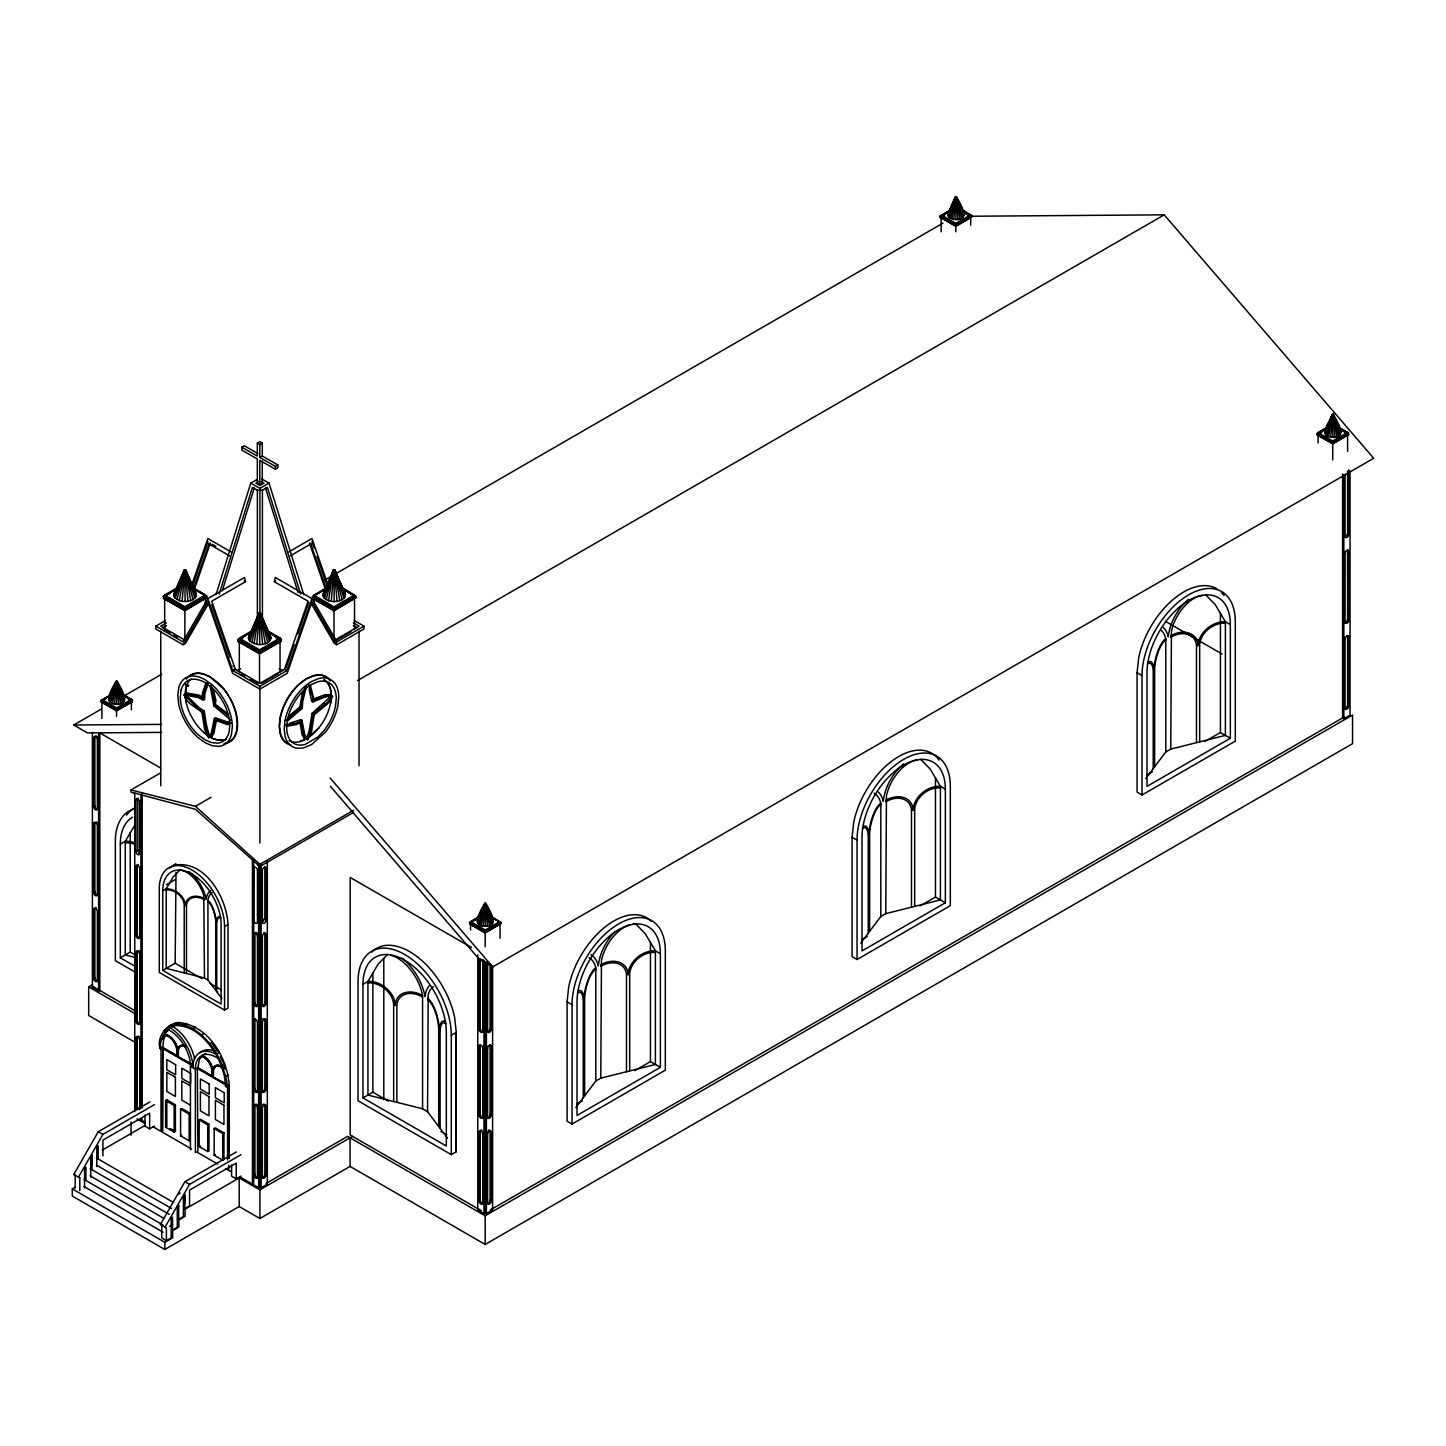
<?xml version="1.0" encoding="UTF-8"?>
<svg xmlns="http://www.w3.org/2000/svg" width="1446" height="1446" viewBox="0 0 1446 1446"><rect width="100%" height="100%" fill="white"/><g stroke="black" fill="none" stroke-linecap="round" stroke-linejoin="round"><path stroke-width="1.5" d="M451.297 1154.631L451.297 1035.264A65.956 38.084 60 0 0 404.663 954.487A65.956 38.084 60 0 0 358.03 981.418L358.03 1100.786L451.297 1154.631L456.249 1151.757L456.249 1032.408L454.659 1017.55A65.956 38.084 60 0 0 418.111 957.433A65.956 38.084 60 0 0 371.893 952.046M289.182 715.915L299.9 706.949L302.341 692.724M287.682 720.831L302.304 708.323L302.648 701.726L306.733 685.169M226.642 723.127L216.593 719.692L213.809 733.411L212.038 736.394L208.658 737.568L204.573 729.073L201.97 712.553C197.469 707.962 181.148 700.37 185.486 693.7L197.379 695.797L202.187 698.165L202.458 692.977L205.947 682.892M190.962 695.237L184.004 695.002L197.632 697.352L203.362 700.171L203.687 693.972L207.646 682.494M168.025 1029.353L169.833 1030.546A29.137 16.828 60 0 1 190.438 1066.226L195.391 1069.082L197.867 1067.654L199.44 1059.448L202.133 1055.634A29.137 16.828 60 0 1 205.928 1053.429M114.523 704.003L116.457 681.102L117.289 681.843C121.536 688.314 131.152 704.618 116.638 704.166C102.124 704.618 111.74 688.314 115.987 681.843L117.289 681.59L124.537 698.201M193.999 589.769L185.829 570.555L195.951 593.276C197.524 600.397 187.293 602.187 182.106 601.265L184.799 571.333C182.395 568.676 188.161 570.339 184.564 570.646M256.755 644.356L249.887 641.319L248.387 638.048L259.214 613.447L260.569 613.773L270.583 636.367C272.173 643.488 261.943 645.296 256.755 644.356L259.43 614.442C256.936 612.128 262.63 613.014 259.43 613.809M338.491 580.479L334.821 570.537L345.088 593.366C346.66 600.488 336.43 602.277 331.242 601.355L333.936 571.423C331.496 568.748 337.352 570.411 333.701 570.736M483.181 926.073L485.133 903.19L485.946 903.931C490.194 910.384 499.81 926.705 485.296 926.235C470.781 926.705 480.397 910.384 484.645 903.931L485.892 903.822L493.213 920.289M953.8 219.431L948.829 217.243L955.282 197.289L956.511 197.18C962.114 205.965 970.519 221.527 953.8 219.431L955.752 196.548M1330.718 437.054C1317.83 435.3 1330.338 421.003 1332.182 414.894L1333.429 414.803C1339.032 423.57 1347.437 439.132 1330.718 437.054L1332.67 415.364C1333.61 412.363 1332.923 416.34 1332.507 414.189M287.483 719.71L286.688 727.591A35.047 20.226 -60 0 0 305.214 744.401L318.03 736.9L323.994 730.537A35.047 20.226 -60 0 0 335.436 706.479L336.249 698.599A35.047 20.226 -60 0 0 317.722 681.789L311.342 684.554A35.047 20.226 -60 0 0 287.483 719.71L301.148 707.672L303.515 692.507M330.483 703.606L331.007 698.436M331.188 696.719L330.393 688.856A35.047 20.226 -60 0 0 323.922 679.819M572.056 1124.048L572.056 1004.681A65.956 38.084 -60 0 1 618.689 923.904A65.956 38.084 -60 0 1 665.323 950.835L665.323 1070.203L572.056 1124.048L567.103 1121.174L567.103 1001.807L568.694 986.967A65.956 38.084 -60 0 1 605.241 926.85A65.956 38.084 -60 0 1 651.459 921.464M857.044 959.511L857.044 840.144A65.956 38.084 -60 0 1 903.678 759.367A65.956 38.084 -60 0 1 950.311 786.299L950.311 905.666L857.044 959.511L852.092 956.637L852.092 837.27L853.682 822.431A65.956 38.084 -60 0 1 892.634 760.488A65.956 38.084 -60 0 1 939.105 760.108M1142.033 794.975L1142.033 675.607A65.956 38.084 -60 0 1 1188.666 594.83A65.956 38.084 -60 0 1 1235.3 621.762L1235.3 741.129L1142.033 794.975L1137.08 792.101L1137.08 672.733L1138.671 657.876A65.956 38.084 -60 0 1 1216.682 588.703M186.154 702.015L186.046 687.284M202.024 978.761L175.147 963.235L176.032 872.39M229.281 1158.119L229.281 1085.693C227.51 1057.912 208.531 1025.087 178.454 1022.539C166.471 1023.425 155.897 1038.499 160.271 1048.802C159.873 1038.12 166.091 1026.425 177.388 1024.672M160.271 1048.802L162.747 1047.374L163.868 1038.264L165.748 1035.155A11.948 6.905 60 0 1 177.334 1050.899L176.846 1056.086L176.846 1051.188A11.948 6.905 60 0 0 165.26 1035.444L165.061 1034.794A12.652 7.302 60 0 1 177.334 1051.477L177.84 1051.188A12.146 7.013 60 0 1 184.763 1045.44M258.834 617.478L259.43 612.761M484.482 908.088L485.133 903.642M1332.019 419.051L1332.832 414.152M575.797 1107.636L595.824 1081.048L600.777 1078.174L601.464 960.343A33.15 19.141 -60 0 1 612.345 937.821L615.616 934.116A33.15 19.141 -60 0 1 629.95 924.898M860.786 943.099L880.813 916.493L885.765 913.637L886.452 795.806A33.15 19.141 -60 0 1 897.333 773.285L900.623 769.561A33.15 19.141 -60 0 1 914.938 760.361L917.523 759.891M1145.774 778.563L1165.801 751.956L1170.754 749.1L1171.441 631.269A33.15 19.141 -60 0 1 1182.322 608.748L1185.612 605.024A33.15 19.141 -60 0 1 1199.945 595.824L1202.512 595.354M331.224 695.906L332.508 696.484L331.007 699.774L326.85 704.509L314.306 714.704L311.541 731.64L307.637 739.593L306.371 738.888L309.119 731.116L312.029 713.384L331.441 695.833L330.61 689.146A34.957 20.19 -60 0 0 324.193 680.072M299.684 721.59L302.304 735.11L304.256 738.4L307.618 739.593L310.366 731.839L313.258 714.089L326.453 703.371L332.508 696.484M112.535 703.533L115.987 681.843L108.45 699.43M182.106 601.265L179.376 600.614L184.564 570.357L185.684 570.447L192.282 588.359M254.026 643.705L259.214 612.815M331.242 601.355L328.513 600.705L333.357 570.646L325.205 589.86M481.211 925.603L484.645 903.931L477.108 921.518M951.83 218.961L955.445 196.656M1328.747 436.565L1332.182 414.894M447.555 1138.237L427.528 1111.631L428.215 994.577A33.15 19.141 60 0 1 433.439 986.624M184.004 694.948L197.722 708.323L203 711.794L205.802 729.362L208.658 737.568L211.405 732.959L214.297 718.59L215.544 717.867L228.739 722.385M213.158 729.76L211.767 731.17M214.243 724.319L215.544 717.867M208.676 737.568L210.809 737.099L212.58 734.134L215.346 720.397L216.593 719.692M209.2 602.349L185.54 643.325L183.064 644.753L155.807 629.01L155.807 626.154L182.919 641.807L207.844 598.626L244.537 577.442L245.422 581.744L211.712 601.193L235.264 669.155L259.9 683.38L284.537 669.155L308.07 601.193L274.36 581.744L275.246 577.442L311.938 598.626L336.864 641.807L363.976 626.154L363.976 629.01L336.719 644.753L334.243 643.325L310.583 602.349M173.737 594.957L184.13 570.682L173.737 594.957L175.255 598.228L179.376 600.614M184.564 571.278L185.956 570.827L196.331 594.957M269.462 641.319L260.605 613.917L270.98 638.048M328.513 600.705L324.392 598.301L322.874 595.047L333.267 570.772M492.399 923.886L485.983 904.021L493.484 921.518M948.829 217.243L948.016 213.647L955.336 197.18L948.016 213.647M963.018 217.243L956.583 197.289L963.831 213.647M301.419 702.178L305.07 687.374M110.854 702.774L116.457 681.102M177.045 599.566L184.383 569.814M251.694 642.675L258.78 613.773L248.387 638.048M326.181 599.656L333.52 569.905M479.512 924.862L485.133 903.19M950.13 218.219L955.282 197.487L948.016 216.087M1327.048 435.824L1332.254 414.333M115.228 685.531L116.295 681.608M183.407 574.568L184.799 569.67M257.478 619.774L259.214 613.447M483.362 909.57L484.826 903.298M954.523 200.976L955.589 197.054L950.13 211.532M1331.423 418.581L1332.67 414.622M215.996 594.686L250.773 483.109L257.37 479.313M219.141 594.143L252.435 487.338L257.37 490.194L262.413 490.194L267.347 487.338L300.66 594.143M222.323 590.564L254.279 488.025M109.553 701.798L116.168 682.223M175.255 598.228L184.22 569.923M249.887 641.319L258.87 613.014M324.392 598.301L333.357 570.013M478.21 923.886L484.645 903.66L477.397 920.289M1325.747 434.848L1332.362 415.273M203.687 692.273L205.856 686.037M208.296 683.488L204.916 693.249L204.591 699.466L203.362 700.171M191.722 585.106L207.844 538.527L231.017 551.902M192.553 585.919L207.844 541.726M193.493 588.558L208.947 543.967L210.321 543.172L194.288 589.462M286.127 667.727L294.153 644.573M297.804 634.053L308.721 602.494M207.844 598.626L232.788 670.583L259.9 686.235L287.013 670.583L311.938 598.626M111.613 694.026L116.168 681.211M184.383 570.447L177.768 588.359L163.308 596.692L177.894 587.799M326.904 588.45L333.52 570.537M480.271 916.113L484.826 903.75L485.946 903.66M1328.567 425.016L1332.362 414.713L1324.934 431.251M108.721 700.659L115.987 682.042M174.116 596.638L184.13 570.953M248.766 639.747L258.78 614.062M323.253 596.728L333.267 571.043L322.874 595.047M477.397 922.747L484.645 904.13M1324.934 433.71L1332.182 415.092L1324.644 432.481M108.721 698.201L116.06 681.753L117.216 681.753M184.22 570.555L174.116 593.276M249.887 634.794L259.015 613.538L251.694 633.438L248.766 636.367M947.745 214.876L955.246 197.379M163.091 1035.951L169.381 1028.974M331.261 695.761L329.778 699.051L331.007 699.774M79.801 1190.673L79.801 1177.894L73.8 1174.459L98.292 1131.694L149.769 1101.979M154.415 1104.654L102.937 1134.387L78.464 1177.134L79.801 1177.894M160.398 1224.455L161.753 1225.214L161.753 1237.975L166.398 1240.668L166.398 1227.889L160.398 1224.455L184.889 1181.707L236.367 1151.974M241.012 1154.667L189.534 1184.382L165.061 1227.13L166.398 1227.889M183.064 644.753L207.844 601.825L232.625 673.366L259.9 689.109L287.158 673.366L311.938 601.825L336.719 644.753M135.346 824.184L125.278 841.319L120.325 844.175L120.325 957.812L135.834 966.778M222.557 740.28C219.322 739.846 205.784 739.466 211.731 733.773M259.015 614.297L260.479 613.014M323.253 593.366L324.392 591.794M955.589 197.722L956.583 197.487L964.12 214.876M484.97 904.365L485.892 903.37M1332.67 415.364L1333.483 414.894L1340.749 431.251M614.731 931.947L611.098 936.05A36.656 21.166 -60 0 0 598.301 965.964A40.398 23.335 -60 0 0 590.89 954.685M319.042 727.681L306.66 738.761L300.244 741.527A35.047 20.226 -60 0 1 289.11 740.659M387.799 954.233L378.002 964.283L367.935 981.418L362.982 984.274L362.982 1097.912L446.326 1146.045L446.326 1032.408A58.943 34.017 60 0 0 404.663 960.216A58.943 34.017 60 0 0 362.982 984.274M286.308 720.235L295.346 711.396M169.724 868.106L175.852 863.66M171.423 1024.708L163.561 1031.143M185.305 694.17L186.715 692.977L198.626 695.074L203.416 697.442L202.187 698.165M313.077 713.981L324.717 704.527M109.553 697.062L110.854 696.086M333.701 571.369L335.056 570.772L345.088 593.366M478.21 919.15L479.512 918.174M1325.747 430.113L1327.048 429.137M595.824 969.308L595.571 969.489A20.352 6.634 -75.9 0 0 584.636 999.602L584.636 1095.887M880.813 804.771L880.578 804.952A20.352 6.634 -75.9 0 0 869.624 835.065L869.624 931.351M1165.801 640.235L1165.566 640.415A20.352 6.634 -75.9 0 0 1154.631 670.528L1154.631 766.814M262.286 461.111L262.286 483.217L259.828 484.663L257.334 483.235L257.334 458.924L241.807 450.086L241.807 447.23L244.266 445.784L257.858 453.52M241.807 447.23L257.334 456.068L257.334 443.127L259.792 441.681L262.286 443.109L262.286 456.05L259.828 457.478L275.373 466.335L277.831 464.889L262.286 456.05M259.828 457.478L259.828 444.555L262.286 443.109M259.828 484.663L259.828 460.352L275.373 469.191L277.831 467.745L277.831 464.889M258.527 481.554L255.815 483.109L259.9 485.476L263.967 483.109L261.256 481.554M250.773 483.109L259.9 488.368L269.01 483.109L303.787 594.686M170.176 632.86L164.663 629.679L164.663 595.047L177.731 587.51M166.543 595.137L170.267 592.987M173.99 590.836L177.731 588.685M164.663 595.047L184.871 606.705L205.386 594.866L205.386 604.826M205.386 596.041L184.871 607.88L164.663 596.222M205.386 596.511L184.871 608.35L164.663 596.692M163.308 596.692L184.871 609.146L206.76 596.041L184.871 608.676L163.308 596.222M155.807 626.154L165.495 620.551M205.386 597.614L184.871 609.471L164.663 597.794M186.733 608.856L205.386 598.084M288.766 551.902L311.938 538.527L328.061 585.106M166.453 622.865L160.759 626.154L185.395 640.379M162.675 627.907L166.489 625.702M290.248 555.86L310.836 543.967L326.29 588.558M274.36 581.744L275.752 580.93M131.387 701.364L116.53 709.95L100.895 700.695L111.469 694.243M970.682 216.792L955.806 225.377L940.189 216.123L950.763 209.688M100.895 700.695L111.469 694.586M940.189 216.123L948.992 211.044M111.179 694.984L101.889 700.352L116.53 708.793L131.387 700.207L122.241 694.93M943.027 214.713L948.612 211.496M105.594 698.545L101.889 700.695L116.53 709.136M943.027 215.056L948.612 211.839M100.895 701.491L116.53 710.51L132.381 701.708L116.53 710.854L100.895 701.834L106.173 698.436M961.897 211.152L971.676 217.135L955.806 226.299L940.189 217.28L945.467 213.881M940.189 217.28L945.467 214.225M161.699 732.381L87.447 732.923L73.728 725.006L101.075 709.227M124.519 695.689L161.627 674.252M323.759 580.641L331.568 576.141M335.49 573.881L942.991 223.136M101.889 718.391L101.889 699.503L116.53 707.944L131.387 699.358L131.387 709.805M941.165 231.758L941.165 214.93L955.806 223.389L970.682 214.803L970.682 225.251M239.313 672.77L239.313 638.138L252.363 630.601M313.8 602.837L313.8 595.137L326.868 587.6M116.53 709.715L132.381 700.207L116.53 709.371L100.895 700.352M268.829 631.866L281.41 639.602L259.521 652.236L237.939 639.783L252.544 630.89M339.72 586.787L355.897 596.602L334.008 609.236L312.444 596.782L325.205 588.938M955.806 225.16L971.676 215.653L955.806 224.817L940.189 215.779M237.939 639.783L252.544 631.36M312.444 596.782L325.205 589.408M131.387 701.708L116.53 710.293L101.889 701.834M244.916 636.077L239.313 639.313L259.521 650.971L280.036 639.132L269.01 632.77M970.682 217.135L955.806 225.721L941.165 217.28M243.036 637.632L239.313 639.783L259.521 651.459L280.036 639.602M971.676 216.792L955.806 225.956L940.189 216.936M276.005 637.596L281.41 641.193L259.521 653.827L237.939 641.373L241.59 638.789M237.939 641.373L241.59 639.259M99.828 732.923L98.599 733.646L98.599 991.179L99.828 990.474L99.828 732.923L160.723 768.079M93.629 737.948A2.621 1.518 60 0 1 95.49 736.864A2.621 1.518 60 0 1 97.352 740.081L97.352 808.748A2.621 1.518 60 0 1 95.49 809.814A2.621 1.518 60 0 1 93.629 806.597L93.629 737.948L94.876 737.225A2.621 1.518 60 0 1 96.249 735.942M239.313 638.138L259.521 649.814L280.036 637.957L280.036 672.589M313.8 595.137L334.008 606.796L354.523 594.957L354.523 629.588M185.486 693.7L186.715 692.977M354.523 596.602L334.008 608.441L313.8 596.782M281.41 639.132L259.521 651.766L237.939 639.313M355.897 596.132L334.008 608.766L312.444 596.312M280.036 640.705L259.521 652.562L239.313 640.885M354.523 597.704L334.008 609.543L313.8 597.885M259.521 653.032L280.036 641.193M354.523 598.174L334.008 610.031L315.644 599.421M281.41 640.705L259.521 653.357L237.939 640.885M232.788 670.583L235.264 669.155M236.963 670.872L240.687 668.721M201.97 712.553L204.248 711.089L198.952 707.6L185.251 694.243M231.017 720.289L213.9 705.919L215.129 705.214M227.655 714.884L215.129 705.431L215.942 700.262L213.647 690.772M261.383 683.362L278.174 673.673M335.87 640.343L350.8 631.739M226.914 714.288L228.649 714.306M205.531 727.573L206.76 726.85L204.248 711.089M226.715 715.571L227.944 714.866M206.543 734.64L207.772 733.935L205.82 728.368M214.297 718.59L226.751 722.837L227.98 722.114M212.978 732.164L214.225 731.441M215.346 720.397L226.986 724.374L229.137 723.976M210.809 737.099L212.038 736.394M93.629 806.597L94.876 805.874L94.876 737.225M353.619 812.417L259.9 866.515L195.463 809.29L131.026 792.119L131.026 789.95L160.307 773.05M133.502 793.547L134.749 792.842L134.749 1111.703M93.629 823.786A2.621 1.518 60 0 1 95.49 822.72A2.621 1.518 60 0 1 97.352 825.937L97.352 894.586A2.621 1.518 60 0 1 95.49 895.67A2.621 1.518 60 0 1 93.629 892.453L93.629 823.786L94.876 823.063A2.621 1.518 60 0 1 95.129 822.141M141.527 852.453L139.702 853.502A2.621 1.518 60 0 1 137.84 854.568A2.621 1.518 60 0 1 135.978 851.351L135.978 800L137.804 798.951A2.621 1.518 60 0 1 138.057 798.011M138.744 852.688A2.621 1.518 60 0 0 139.666 853.52L139.702 802.15L141.527 801.102M357.451 680.614L1164.211 214.839L1373.7 458.274L492.706 966.904L478.988 958.987L330.321 786.226M131.026 789.95L195.463 806.326L211.08 797.306M135.978 851.351L137.804 850.302L137.804 798.951A2.621 1.518 60 0 0 135.978 800M137.225 865.811L137.225 934.478A2.621 1.518 60 0 0 139.087 937.695A2.621 1.518 60 0 0 140.949 936.61L139.702 937.333A2.621 1.518 60 0 1 137.84 938.4A2.621 1.518 60 0 1 135.978 935.182L135.978 866.534L137.225 865.811A2.621 1.518 60 0 1 138.147 864.491M93.629 892.453L94.876 891.73L94.876 823.063M139.702 937.333L139.702 868.666L140.949 867.962A2.621 1.518 60 0 0 140.696 866.732M93.629 909.624A2.621 1.518 60 0 1 95.49 908.558A2.621 1.518 60 0 1 97.352 911.775L97.352 980.442A2.621 1.518 60 0 1 95.49 981.509A2.621 1.518 60 0 1 93.629 978.291L93.629 909.624L94.876 908.919A2.621 1.518 60 0 1 96.249 907.636M166.29 884.789L175.147 879.692M162.747 890.844A41.247 23.823 60 0 1 191.92 873.999A41.247 23.823 60 0 1 221.093 924.536L221.093 1004.084L162.747 970.393L162.747 890.844L166.218 888.838L173.267 876.854L180.135 869.823L183.877 870.98A25.829 14.912 60 0 1 203.778 895.761L204.464 977.984L207.935 979.99L221.961 998.608M135.978 935.182L137.225 934.478M257.424 865.088L258.653 864.383L258.653 1187.726L261.13 1187.726L267.329 1184.147L267.329 860.804M259.9 1187.021L259.9 864.346L353.619 810.248M120.325 957.812L130.23 952.101L130.23 832.733M137.225 951.667L137.225 1020.316A2.621 1.518 60 0 0 139.087 1023.533A2.621 1.518 60 0 0 140.949 1022.467L139.702 1023.172A2.621 1.518 60 0 1 137.84 1024.256A2.621 1.518 60 0 1 135.978 1021.039L135.978 952.372L137.225 951.667A2.621 1.518 60 0 1 137.478 950.727M93.629 978.291L94.876 977.568L94.876 908.919M139.702 1023.172L139.702 954.523L140.949 953.8A2.621 1.518 60 0 0 140.389 951.974M135.454 1042.512L88.676 1015.508L88.676 986.895L92.58 984.636M92.399 732.327L92.399 987.6L93.629 986.895M228.034 924.536L228.034 1008.097L224.564 1010.085L224.564 926.543L228.034 924.536C226.715 897.098 203.94 857.713 172.309 865.702M162.747 970.393L175.147 963.235M254.93 933.773L253.701 934.496A2.621 1.518 60 0 1 255.562 933.411A2.621 1.518 60 0 1 257.424 936.628L257.424 1005.295A2.621 1.518 60 0 1 255.562 1006.362A2.621 1.518 60 0 1 253.701 1003.144L254.93 1002.421L254.93 933.773A2.621 1.518 60 0 1 256.792 932.706M257.424 936.628L258.653 935.923M135.978 1021.039L137.225 1020.316M137.37 1109.751A2.621 1.518 60 0 1 135.978 1106.877L135.978 1038.228L137.225 1037.505A2.621 1.518 60 0 1 139.557 1036.782M139.702 1109.028L139.702 1040.361L140.949 1039.656A2.621 1.518 60 0 0 140.877 1039.059M168.947 1026.154L178.454 1022.539M164.645 1032.48L167.121 1031.052M176.593 1025.594C194.252 1025.72 207.356 1040.415 215.996 1054.333A32.643 18.852 60 0 0 192.914 1067.654A32.643 18.852 60 0 0 169.833 1027.672L179.069 1024.166M175.978 1023.985L184.148 1024.78L186.624 1023.352M161.392 1039.692L163.868 1038.264M184.148 1024.78L192.914 1028.522L195.391 1027.094M192.914 1028.522L201.699 1034.92L204.175 1033.492M257.424 1005.295L258.653 1004.572M191.089 1063.732L177.84 1056.665L178.328 1051.477A11.46 6.615 60 0 1 186.082 1046.597M201.699 1034.92L209.869 1043.542L212.345 1042.114M254.93 1019.611L253.701 1020.334A2.621 1.518 60 0 1 255.562 1019.267A2.621 1.518 60 0 1 257.424 1022.485L257.424 1091.134A2.621 1.518 60 0 1 255.562 1092.218A2.621 1.518 60 0 1 253.701 1089.001L254.93 1088.278L254.93 1019.611A2.621 1.518 60 0 1 255.183 1018.689M257.424 1022.485L258.653 1021.762M201.753 1056.068L201.771 1056.538A11.46 6.615 60 0 1 211.966 1071.468L211.966 1076.366L212.454 1071.179A11.46 6.615 60 0 0 202.259 1056.249M209.869 1043.542L216.882 1053.827L219.358 1052.381M226.154 1084.554L197.379 1067.943L197.867 1151.215M135.978 1106.877L137.225 1106.172L137.225 1037.505M215.996 1054.333L221.184 1065.124L224.455 1076.095L225.558 1086.506C229.932 1085.964 222.919 1069.209 222.268 1065.033L224.745 1063.605M470.546 929.995L470.546 921.59L481.699 915.137M489.073 915.101L501.039 922.638L485.187 931.802L469.552 922.765L480.126 916.33M1318.083 443L1318.083 432.553L1327.374 427.185M469.552 922.765L480.126 916.674M1347.6 434.415L1332.724 442.982L1317.089 433.728L1325.91 428.305M201.645 1055.923A12.146 7.013 60 0 1 212.454 1071.757L212.96 1071.468A12.526 7.23 60 0 1 223.913 1067.853M472.408 921.698L476.114 919.548M1317.089 433.728L1327.374 428.034M1325.512 429.444L1318.083 433.728L1332.724 442.187L1347.6 433.601M226.209 1084.012L212.96 1076.927L213.448 1071.757A11.821 6.832 60 0 1 223.805 1068.341M1340.279 429.372L1348.594 434.758L1332.724 443.904L1317.089 434.885L1320.614 432.499M1318.083 434.541L1321.807 432.39M165.603 1100.569L166.832 1099.846L175.4 1104.78L175.4 1131.441L174.153 1132.146L165.603 1127.211L165.603 1100.569L174.153 1105.503L175.4 1104.78M142.178 1119.059L140.949 1119.764L144.745 1121.969M225.648 1076.42L228.143 1074.993M102.196 1150.148L144.708 1125.603M470.546 921.59L485.187 930.031L500.063 921.445L500.063 938.273M1318.083 432.553L1332.724 440.994L1347.6 432.408L1347.6 451.297M500.063 922.638L485.187 931.224L470.546 922.765M501.039 922.295L485.187 931.459L469.552 922.421M1332.724 442.765L1348.594 433.258L1338.815 427.618M487.049 931.296L500.063 923.777M1347.6 434.758L1332.724 443.326L1318.083 434.885M1348.594 434.415L1332.724 443.561L1317.089 434.541M180.587 1109.209L181.816 1108.504L190.384 1113.438L189.155 1114.161L180.587 1109.209L180.587 1135.851L189.155 1140.804L190.384 1140.081M144.998 1114.956L144.998 1126.199L149.643 1128.874L154.415 1126.127M228.034 1085.078L228.775 1158.409M229.281 1085.693L226.805 1087.121L228.775 1086.073M229.281 1086.362L227.546 1085.928L227.546 1159.945M165.603 1127.211L166.832 1126.488L166.832 1099.846M267.329 1184.147L266.082 1183.443L347.6 1136.375L485.187 1215.815L1352.552 715.047L1352.552 743.66L485.187 1244.428L350.077 1166.434L259.9 1218.49L239.186 1206.542L164.844 1249.471L72.3 1196.041L72.3 1188.883L75.445 1187.076M199.168 1119.945L200.416 1119.222L208.965 1124.175L208.965 1150.817L207.736 1151.54L199.168 1146.588L199.168 1119.945L207.736 1124.88L208.965 1124.175M483.976 1030.528L482.747 1031.251A2.621 1.518 60 0 1 480.885 1032.317A2.621 1.518 60 0 1 479.024 1029.1L479.024 960.451L480.253 959.728A2.621 1.518 60 0 1 480.325 959.222M257.424 1091.134L258.653 1090.429M180.587 1135.851L181.816 1135.146M482.747 1031.251L482.747 962.602L483.976 961.879M214.153 1128.603L215.4 1127.88L223.967 1132.833L223.967 1159.475L222.72 1160.18L214.153 1155.246L214.153 1128.603L222.72 1133.537L223.967 1132.833M254.93 1105.467L253.701 1106.19A2.621 1.518 60 0 1 255.562 1105.106A2.621 1.518 60 0 1 257.424 1108.323L257.424 1176.99A2.621 1.518 60 0 1 255.562 1178.056A2.621 1.518 60 0 1 253.701 1174.839L254.93 1174.116L254.93 1105.467A2.621 1.518 60 0 1 256.792 1104.401M257.424 1108.323L258.653 1107.618M199.168 1146.588L200.416 1145.883M214.153 1155.246L215.4 1154.523M451.297 1035.264L456.249 1032.408L456.249 1151.757M178.762 1193.926L180.117 1193.149M479.024 1029.1L480.253 1028.395L480.253 959.728M362.982 1097.912L372.887 1092.2L372.887 972.833M178.635 1206.524L177.298 1207.302L177.298 1227.22L172.526 1229.968L172.526 1217.207L171.17 1217.984L171.17 1237.903L166.398 1240.668M231.595 1164.952L231.595 1176.194L236.24 1178.87L241.012 1176.122M352.553 1136.375L259.9 1189.877L239.186 1177.93L185.088 1209.163L185.088 1216.321L178.888 1219.9L178.888 1227.039L172.689 1230.618L172.689 1237.776L164.844 1242.313L72.3 1188.883M483.976 1116.384L482.747 1117.107A2.621 1.518 60 0 1 480.885 1118.174A2.621 1.518 60 0 1 479.024 1114.956L479.024 1046.289L480.253 1045.585A2.621 1.518 60 0 1 480.506 1044.645M169.471 1226.371L172.652 1224.545M257.424 1176.99L258.653 1176.267M482.747 1117.107L482.747 1048.44L483.976 1047.717M479.024 1114.956L480.253 1114.233L480.253 1045.585M483.976 1202.222L482.747 1202.945A2.621 1.518 60 0 1 480.885 1204.012A2.621 1.518 60 0 1 479.024 1200.795L479.024 1132.146L480.253 1131.423A2.621 1.518 60 0 1 482.114 1130.356M482.747 1202.945L482.747 1134.297L483.976 1133.574M576.629 1104.238L582.449 1100.876M634.902 1070.582L650.447 1061.617L650.447 942.25M861.617 939.701L867.437 936.339M919.909 906.046L935.454 897.08L935.454 777.713M1146.606 775.164L1152.426 771.803M1204.898 741.509L1220.442 732.544L1220.442 613.176M660.37 1067.329L577.026 1115.444L577.026 1001.807A58.943 34.017 -60 0 1 618.689 929.633A58.943 34.017 -60 0 1 660.37 953.691L660.37 1067.329L650.447 1061.617M945.359 902.792L862.015 950.908L862.015 837.27A58.943 34.017 -60 0 1 903.678 765.097A58.943 34.017 -60 0 1 945.359 789.155L945.359 902.792L935.454 897.08M1230.347 738.255L1147.003 786.371L1147.003 672.733A58.943 34.017 -60 0 1 1188.666 600.56A58.943 34.017 -60 0 1 1230.347 624.618L1230.347 738.255L1220.442 732.544M479.024 1200.795L480.253 1200.09L480.253 1131.423M477.776 954.83L477.776 1210.121L479.024 1209.398M477.776 1210.121L483.976 1213.7L486.398 1213.682L492.598 1210.103L492.598 966.109M490.14 1210.085L1344.292 716.945M1342.611 473.981L1342.611 717.957L1343.84 718.68L1350.04 715.101L1350.04 471.107M307.618 739.593L304.763 734.676L301.961 720.361L300.714 719.638L289.453 723.343M301.961 720.361L296.683 722.982L284.916 725.097M1170.754 637.216L1171.314 636.945A20.479 15.346 -37 0 1 1196.475 646.362L1196.475 742.648M885.765 801.753L886.308 801.482A20.479 15.346 -37 0 1 911.486 810.899L911.486 907.184M600.777 966.29L601.319 966.018A20.479 15.346 -37 0 1 626.48 975.435L626.48 1071.721M116.457 682.313L117.307 681.934L124.826 699.43M1333.176 414.875L1336.357 422.955M1336.935 436.565L1333.32 414.261M300.153 741.473L306.552 738.743A35.047 20.226 -60 0 0 331.242 697.749M330.989 694.893L324.88 694.658L313.095 699.412L326.615 694.966L330.989 694.893L332.472 696.448L326.218 696.556L312.86 701.906L311.613 701.183L309.064 688.929M311.613 701.183L321.428 697.243M323.38 696.466L325.675 696.755M1170.754 749.1L1225.395 735.399L1225.395 621.762L1215.2 604.555L1205.639 594.794M885.765 913.637L940.406 899.936L940.406 786.299L930.212 769.091L920.65 759.331M600.777 1078.174L655.4 1064.473L655.4 950.835L645.205 933.628L635.662 923.867L632.535 924.428M958.047 219.431L956.095 196.548M487.429 926.073L485.639 903.226M234.306 669.606L235.571 669.335M286.453 726.326L296.43 724.536L300.931 722.295L303.533 735.815L305.504 739.123M334.641 570.447L333.936 569.76M1225.395 623.226L1224.87 623.244A20.714 15.508 -37 0 0 1199.674 645.567L1199.674 741.852M940.406 787.763L939.882 787.781A20.714 15.508 -37 0 0 914.685 810.103L914.685 906.389M655.4 952.299L654.893 952.318A20.714 15.508 -37 0 0 629.697 974.64L629.697 1070.926M970.483 216.249L1164.211 214.839M73.728 725.006L161.572 724.374M233.023 665.919L234.144 665.919M231.523 723.163L226.751 722.837M125.278 842.783L125.802 842.801A20.714 15.508 37 0 1 134.713 844.301M166.218 889.868L166.597 889.886A14.496 10.863 37 0 1 184.22 905.503L184.22 972.905M367.935 982.882L368.459 982.9A20.714 15.508 37 0 1 393.655 1005.223L393.655 1101.509M195.029 695.96L198.879 696.647M304.256 738.4L306.245 738.87M1332.507 414.875L1332.832 437.198M135.996 957.65L125.278 954.956L125.278 841.319A22.467 16.828 37 0 1 134.948 842.928M204.464 977.984L166.218 968.386L166.218 888.838A15.725 11.785 37 0 1 185.341 905.792A15.472 11.586 37 0 1 204.464 898.743M427.528 1111.631L422.575 1108.775L367.935 1095.056L367.935 981.418A22.467 16.828 37 0 1 395.264 1005.621A22.106 16.557 37 0 1 422.575 995.553L421.599 991.305A36.891 21.292 60 0 0 393.149 955.914L390.763 955.155M226.986 724.374L227.89 724.699M422.575 997.035L422.015 996.764A20.352 15.237 37 0 0 396.873 1006.036L396.873 1102.322M204.464 899.774L204.085 899.593A14.243 10.664 37 0 0 186.48 906.082L186.48 973.465M217.804 1058.092L215.996 1057.189A29.137 16.828 60 0 0 195.391 1069.082L195.391 1152.643M73.8 1174.459L75.156 1175.218L75.156 1187.979M257.334 443.127L259.828 444.555M961.536 209.525L970.682 214.803M1338.436 427.13L1347.6 432.408M959.945 208.893L971.676 215.653M959.945 209.236L971.676 215.996M1338.815 427.962L1348.594 433.258M961.536 210.375L970.682 215.653L955.806 224.238L941.165 215.779M1338.436 427.98L1347.6 433.258L1332.724 441.843L1318.083 433.384M965.82 213.755L971.676 217.135M1344.672 432.499L1348.594 434.758M941.165 216.123L955.806 224.582M1317.089 433.384L1332.724 442.422M1348.811 534.098L1347.564 533.375A2.621 1.518 -60 0 1 1345.702 536.593A2.621 1.518 -60 0 1 1343.84 535.526L1345.087 536.231A2.621 1.518 -60 0 0 1346.949 537.316A2.621 1.518 -60 0 0 1348.811 534.098L1348.811 469.86M1348.811 619.936L1347.564 619.231A2.621 1.518 -60 0 1 1345.702 622.449A2.621 1.518 -60 0 1 1343.84 621.364L1345.087 622.087A2.621 1.518 -60 0 0 1346.949 623.154A2.621 1.518 -60 0 0 1348.811 619.936L1348.811 551.288L1347.564 550.565A2.621 1.518 -60 0 0 1347.491 550.04L1347.618 622.485M1345.087 622.087L1345.087 553.42L1343.84 552.715A2.621 1.518 -60 0 1 1344.093 551.486M1348.811 705.793L1347.564 705.07A2.621 1.518 -60 0 1 1345.702 708.287A2.621 1.518 -60 0 1 1343.84 707.221L1345.087 707.925A2.621 1.518 -60 0 0 1346.949 709.01A2.621 1.518 -60 0 0 1348.811 705.793L1348.811 637.126L1347.564 636.421A2.621 1.518 -60 0 0 1347.311 635.481M1345.087 707.925L1345.087 639.277L1343.84 638.554A2.621 1.518 -60 0 1 1344.382 636.728M1230.347 624.618L1225.395 621.762A22.467 16.828 -37 0 0 1198.083 645.964A22.232 16.647 -37 0 0 1170.754 635.734M1165.386 621.292L1222.123 654.044M1137.08 672.733L1142.033 675.607M945.359 789.155L940.406 786.299A22.467 16.828 -37 0 0 913.077 810.501A22.232 16.647 -37 0 0 885.765 800.271M261.708 478.915L269.01 483.109M852.092 837.27L857.044 840.144M310.836 543.967L309.462 543.172L325.495 589.462M339.828 586.48L354.523 594.957M339.72 587.257L350.51 593.493M341.672 588.703L345.341 590.818M349.028 592.95L354.523 596.132L334.008 607.971L313.8 596.312M354.288 620.551L363.976 626.154M353.33 622.865L359.024 626.154L334.388 640.379L336.864 641.807M212.201 544.238L215.942 546.407M353.294 625.702L357.108 627.907M208.947 543.967L229.534 555.86M244.031 580.93L245.422 581.744M190.691 586.389L205.386 594.866M267.185 630.546L280.036 637.957M192.372 587.727L206.76 596.041M192.372 588.215L206.76 596.511M268.829 632.336L281.41 639.602M192.535 588.612L196.204 590.727M166.507 599.331L184.871 609.941M239.313 641.373L257.677 651.965M284.537 669.155L287.013 670.583M324.88 694.658L325.874 695.237M279.114 668.721L282.82 670.872M324.464 703.262L325.712 703.967M312.029 713.384L314.306 714.704M299.9 706.949L302.304 708.323M173.845 634.975L177.533 637.09M241.157 673.836L244.826 675.951M250.339 679.132L257.677 683.38M309.498 728.892L310.727 729.597M303.1 731.748L304.473 733.212M309.769 736.665L308.522 735.942L306.389 738.87L304.473 735.58M301.961 733.465L303.208 734.188M660.37 953.691L655.4 950.835A22.467 16.828 -37 0 0 628.088 975.038A22.232 16.647 -37 0 0 600.777 964.807M122.241 694.08L131.387 699.358M122.621 694.568L132.381 700.207M122.621 694.911L132.381 700.551M127.736 698.436L131.387 700.551M493.231 918.12L501.039 922.638M492.743 918.065L500.063 922.295L485.187 930.881L470.546 922.421M470.546 923.578L485.187 932.019M567.103 1001.807L572.056 1004.681M471.486 947.51L350.203 877.469L350.203 1135.02L481.283 1210.7M264.6 866.678A2.621 1.518 -60 0 1 264.853 867.618L266.082 868.323L266.082 920.09A2.621 1.518 -60 0 1 264.238 923.307A2.621 1.518 -60 0 1 262.377 922.241L261.13 921.518M261.13 869.751L262.377 870.474L262.377 922.241M490.104 1028.377L491.351 1029.082A2.621 1.518 -60 0 1 489.489 1032.317A2.621 1.518 -60 0 1 487.627 1031.233L486.398 1030.528A2.621 1.518 -60 0 0 488.26 1031.594A2.621 1.518 -60 0 0 490.104 1028.377L490.104 964.139M490.104 1045.566L491.351 1046.271L491.351 1114.938A2.621 1.518 -60 0 1 489.489 1118.156A2.621 1.518 -60 0 1 487.627 1117.089L486.398 1116.366A2.621 1.518 -60 0 0 488.26 1117.451A2.621 1.518 -60 0 0 490.104 1114.215L490.104 1045.566A2.621 1.518 -60 0 0 489.869 1044.627M266.082 920.09L263.985 918.879A2.621 1.518 -60 0 1 263.931 919.475M487.627 1117.089L487.627 1048.422L486.398 1047.717A2.621 1.518 -60 0 1 486.94 1045.874M264.853 933.773L266.082 934.496L266.082 1003.144A2.621 1.518 -60 0 1 264.238 1006.362A2.621 1.518 -60 0 1 262.377 1005.295L261.13 1004.572A2.621 1.518 -60 0 0 262.991 1005.657A2.621 1.518 -60 0 0 264.853 1002.421L264.853 933.773A2.621 1.518 -60 0 0 263.913 932.453M262.377 1005.295L262.377 936.628L261.13 935.923A2.621 1.518 -60 0 1 261.383 934.694M490.104 1114.215L491.351 1114.938M490.104 1131.405L491.351 1132.128L491.351 1200.776A2.621 1.518 -60 0 1 489.489 1204.012A2.621 1.518 -60 0 1 487.627 1202.927L486.398 1202.222A2.621 1.518 -60 0 0 488.26 1203.289A2.621 1.518 -60 0 0 490.104 1200.072L490.104 1131.405A2.621 1.518 -60 0 0 488.26 1130.338M264.853 1002.421L266.082 1003.144M487.627 1202.927L487.627 1134.279L486.398 1133.556A2.621 1.518 -60 0 1 486.94 1131.73M209.706 983.19L221.22 989.841M264.853 1019.611L266.082 1020.334L266.082 1089.001A2.621 1.518 -60 0 1 264.238 1092.218A2.621 1.518 -60 0 1 262.377 1091.134L261.13 1090.429A2.621 1.518 -60 0 0 262.991 1091.495A2.621 1.518 -60 0 0 264.853 1088.278L264.853 1019.611A2.621 1.518 -60 0 0 264.6 1018.689M261.13 1021.762L262.377 1022.485L262.377 1091.134M130.23 952.101L136.069 955.463M372.887 1092.2L388.432 1101.165M440.903 1131.459L446.724 1134.821M224.564 1010.085L159.277 972.399L159.277 888.838A46.164 26.661 60 0 1 191.92 870.004A46.164 26.661 60 0 1 224.564 926.543M134.785 971.893L115.355 960.686L115.355 841.319A65.956 38.084 60 0 1 134.586 808.856M490.104 1200.072L491.351 1200.776M491.351 1209.38L492.598 1210.103M92.399 986.172L134.55 1010.519M92.399 987.6L98.599 991.179M264.853 1088.278L266.082 1089.001M88.676 986.895L135.454 1013.899M264.853 1105.467L266.082 1106.19L266.082 1174.839A2.621 1.518 -60 0 1 264.238 1178.056A2.621 1.518 -60 0 1 262.377 1176.99L261.13 1176.267A2.621 1.518 -60 0 0 262.991 1177.351A2.621 1.518 -60 0 0 264.853 1174.116L264.853 1105.467A2.621 1.518 -60 0 0 262.503 1104.744M162.747 1047.374L177.334 1055.797M197.867 1067.654L212.454 1076.077M161.012 1046.94L192.426 1065.087M192.426 1065.648L161.012 1047.519L161.012 1130.501M197.379 1068.522L225.666 1084.843M262.377 1176.99L262.377 1108.323L261.13 1107.618A2.621 1.518 -60 0 1 261.202 1107.021M190.384 1085.874L181.816 1080.939L181.816 1100.171L190.384 1105.106M264.853 1174.116L266.082 1174.839M170.267 1128.476L175.4 1131.441M153.186 1126.832L191.685 1149.064M196.638 1151.92L217.804 1164.157M225.504 1168.603L231.288 1171.929M239.783 1176.827L258.653 1187.726M136.882 1118.861L144.69 1123.361M98.292 1131.694L102.937 1134.387M184.889 1181.707L189.534 1184.382M96.394 1157.957L173.52 1202.476M96.394 1165.115L171.586 1208.531M90.194 1168.693L169.254 1214.333M90.194 1175.851L163.47 1218.147M84.013 1179.412L163.055 1225.051M84.013 1186.57L163.055 1232.209M198.717 708.883L201.717 710.854M203.687 732.272L208.242 735.598M1338.635 429.137L1339.936 430.113M961.717 211.532L963.018 212.508M267.673 633.438L270.583 636.367M216.123 704.871L227.908 713.709M491.098 918.174L492.399 919.15M216.81 706.479L226.914 714.071M427.528 999.746L427.781 999.927A20.479 6.67 75.9 0 1 438.716 1030.185L438.716 1126.47M207.935 901.671L208.116 901.798A14.333 4.663 75.9 0 1 215.761 922.982L215.761 990.383M195.463 806.326L259.9 864.346M329.977 694.315L331.441 695.833M330.086 777.948L492.706 966.904M207.772 733.935L209.76 736.701M194.812 591.703L195.951 593.276M211.712 1043L217.352 1051.242M314.198 605.422L316.439 609.308M324.302 622.901L326.543 626.787M329.905 632.607L332.146 636.493M220.28 1056.665L222.829 1061.942M216.882 1053.827L222.268 1065.033M1341.02 432.481L1333.519 414.984L1340.749 433.71M345.467 595.047L335.092 570.917L345.088 596.728M260.479 613.646L269.462 634.794M956.583 197.487L963.831 216.087M485.946 904.13L493.213 922.747M260.569 614.062L270.583 639.747M185.919 570.953L195.951 596.638M124.537 700.659L117.289 682.042L123.723 701.798M956.402 197.108L960.198 207.411M485.784 903.75L490.339 916.113M260.334 613.538L264.726 625.485M121.663 694.026L117.108 681.662L119.657 691.423M209.887 736.845L206.76 726.85M311.938 541.726L314.125 548.052M317.036 556.457L327.248 585.919M211.785 604.609L230.004 657.207M310.275 684.88L314.089 699.991M308.721 684.898L312.607 696.574L312.86 701.906M1333.429 415.183L1339.936 434.848M343.949 598.301L334.966 570.013M194.812 598.228L185.829 569.923M1165.801 751.956L1165.801 638.752L1164.825 635.625A36.891 21.292 -60 0 0 1161.409 630.42M880.813 916.493L880.813 803.289L879.837 800.162A36.891 21.292 -60 0 0 874.107 793.185M595.824 1081.048L595.824 967.826L594.848 964.699A36.891 21.292 -60 0 0 589.118 957.722M265.504 488.025L298.129 592.697M223.66 1063.696L225.305 1069.19M1333.176 414.659L1334.785 420.533M958.409 204.898L956.258 197.054L956.746 201.446M488.314 913.492L485.296 903.172M260.135 613.447L261.292 617.659M1333.32 415.273L1338.635 435.824M961.717 218.219L956.402 196.656M485.784 904.292L491.098 924.862M334.821 571.297L342.16 599.656M267.673 642.675L260.334 612.905M185.684 571.206L193.023 599.566M122.422 702.774L117.108 681.211M211.152 685.259L215.129 705.431M213.104 692.182L215.056 703.334M210.104 685.531L213.9 705.919M303.244 732.507L303.533 733.953M300.714 719.638L301.907 725.693M956.258 197.722L960.017 218.961M485.639 904.365L489.399 925.603M339.81 600.705L334.641 569.814M260.135 614.387L265.323 643.705M190.673 600.614L185.504 569.724M116.981 682.277L120.723 703.533M204.555 720.397L205.224 724.663M1334.965 437.054L1333.013 414.152M337.099 601.355L334.406 570.79M259.919 614.442L262.594 644.356M187.962 601.265L185.269 570.7M118.753 704.003L116.819 681.102M1347.6 471.053L1347.618 536.647M1347.6 635.969L1347.618 708.341M1345.087 474.216L1345.087 536.231M1343.84 474.686L1343.84 718.68M1332.724 440.994L1332.724 459.882M1153.221 768.676L1153.221 672.372A20.714 6.742 -75.9 0 0 1147.419 663.931M955.933 197.307L955.933 219.593M955.806 223.389L955.806 231.812M868.233 933.212L868.233 836.927A20.714 6.742 -75.9 0 0 862.431 828.468M583.244 1097.749L583.244 1001.463A20.714 6.742 -75.9 0 0 577.442 993.004M491.351 964.862L491.351 1029.082M487.627 962.584L487.627 1031.233M486.398 961.861L486.398 1213.682M485.476 903.949L485.296 926.235M485.223 962.205L485.223 1212.977M485.187 930.031L485.187 946.841M485.187 962.186L485.151 1212.959M485.187 1215.815L485.187 1244.428M483.976 960.668L483.976 1213.7M440.108 1128.332L440.108 1032.046A20.714 6.742 75.9 0 1 445.91 1023.605M422.575 995.553L422.575 1108.775M383.805 958.282L383.805 1099.755M359.024 631.251L359.024 765.711M350.077 1137.803L350.077 1166.434M334.171 570.809L334.171 601.572M334.008 606.796L334.008 639.186M275.373 466.335L275.373 469.191M264.853 867.618L264.853 919.385M262.413 490.194L262.413 618.545M261.13 864.383L261.13 1187.726M259.9 488.368L259.9 615.815M259.9 686.235L259.9 843.108M259.9 1189.877L259.9 1218.49M259.684 613.827L259.684 644.573M259.521 649.814L259.521 682.187M257.37 490.194L257.37 618.545M253.701 860.081L253.701 1183.443L252.454 1184.147L252.454 858.797M239.186 1177.93L239.186 1206.542M236.24 1178.87L236.24 1163.144L189.534 1190.112L189.534 1205.837L184.763 1208.603L184.763 1195.824L183.407 1196.601L183.407 1216.538L178.635 1219.285L178.762 1204.988M228.775 1165.151L228.775 1169.633M222.72 1133.537L222.72 1160.18M216.737 991.685L216.737 924.283A14.496 4.718 75.9 0 1 220.804 918.373M213.448 1071.757L213.448 1076.655M212.074 892.489A23.172 13.376 60 0 0 207.935 900.641L207.935 979.99M207.736 1124.88L207.736 1151.54M190.438 1066.226L190.438 1149.787M189.155 1114.161L189.155 1140.804M185.034 570.718L185.034 601.482M184.871 606.705L184.871 639.096M184.889 1194.161L184.889 1203.162M178.328 1051.477L178.328 1056.375M174.153 1105.503L174.153 1132.146M164.844 1242.313L164.844 1249.471M162.747 1130.935L162.747 1047.952L162.259 1131.224M160.759 631.251L160.759 785.865M149.643 1128.874L149.643 1113.149L102.937 1140.117L102.937 1155.842M142.178 793.691L142.178 1107.835M140.949 794.414L140.949 1108.558M131.026 1122.078L131.026 1135.291M116.638 681.879L116.638 704.166M116.53 707.944L116.53 716.366M98.165 1158.608L98.165 1145.828L96.81 1146.606L96.81 1166.542M92.164 1154.993L92.164 1163.849M92.038 1169.29L92.038 1156.529L90.7 1157.306L90.7 1177.225M85.929 1179.972L85.929 1167.211L84.573 1167.988L84.573 1187.907M1221.454 592.39A65.956 38.084 -60 0 1 1224.093 595.571M126.561 815.146A65.956 38.084 60 0 1 133.972 808.26M187.998 677.632A38.536 22.25 60 0 1 210.339 677.09L217.388 682.241A38.536 22.25 60 0 1 237.343 720.054A38.536 22.25 60 0 1 223.949 743.678M188.414 686.235A38.536 22.25 -60 0 1 185.359 683.795M330.411 680.723A38.536 22.25 -60 0 0 313.872 675.625L306.805 678.626A38.536 22.25 -60 0 0 281.645 712.589A38.536 22.25 -60 0 0 287.537 743.461M172.309 1026.244A32.643 18.852 60 0 1 194.614 1058.87M200.163 1052.76A32.643 18.852 60 0 1 215.472 1051.387M202.133 1055.634A12.146 7.013 60 0 1 212.96 1071.468M165.567 1034.523A12.652 7.302 60 0 1 177.84 1051.188M177.84 1051.766A11.46 6.615 60 0 1 185.594 1046.886M177.334 1051.477A12.146 7.013 60 0 1 185.558 1046.308M212.96 1072.028A11.821 6.832 60 0 1 223.299 1068.63M212.454 1071.757A12.526 7.23 60 0 1 223.425 1068.142M120.325 844.175A58.943 34.017 60 0 1 132.526 817.207M1165.801 638.752A22.106 7.194 -75.9 0 0 1153.926 671.45A22.467 7.32 -75.9 0 0 1147.636 662.286M880.813 803.289A22.106 7.194 -75.9 0 0 868.938 835.987A22.467 7.32 -75.9 0 0 862.647 826.823M595.824 967.826A22.106 7.194 -75.9 0 0 583.949 1000.524A22.467 7.32 -75.9 0 0 577.659 991.36M427.528 998.264A22.232 7.248 75.9 0 1 439.403 1031.125A22.467 7.32 75.9 0 1 445.693 1021.961M207.935 900.641A15.563 5.061 75.9 0 1 216.249 923.633A15.725 5.115 75.9 0 1 220.66 917.216M1163.397 627.564A40.398 23.335 -60 0 1 1168.278 636.891A36.656 21.166 -60 0 1 1181.075 606.977L1184.708 602.874A36.656 21.166 -60 0 1 1188.576 599.313M878.409 792.101A40.398 23.335 -60 0 1 883.289 801.427A36.656 21.166 -60 0 1 896.086 771.513L899.719 767.41A36.656 21.166 -60 0 1 903.587 763.85M401.807 958.083A40.398 23.335 60 0 1 404.338 960.162L408.025 963.705A40.398 23.335 60 0 1 425.052 996.565A36.656 21.166 60 0 1 429.137 985.901M189.028 871.848A28.287 16.322 60 0 1 191.703 873.962L194.288 876.439A28.287 16.322 60 0 1 206.2 899.448A25.666 14.822 60 0 1 210.791 890.393M186.317 679.096A38.59 22.268 60 0 1 202.783 673.8L209.851 676.746L223.515 688.748A38.59 22.268 60 0 1 236.331 715.192L237.307 723.886L236.421 731.549A38.59 22.268 60 0 1 225.811 743.154M226.082 739.412A35.047 20.226 60 0 1 210.086 736.99L203.759 732.435A35.047 20.226 60 0 1 191.017 679.024M188.757 685.277A38.59 22.268 -60 0 1 184.871 684.338M188.088 686.344A38.59 22.268 -60 0 1 185.052 683.85M291.007 745.106A38.59 22.268 -60 0 1 280.199 733.773L279.223 726.181L280.108 717.523A38.59 22.268 -60 0 1 299.268 684.03L306.317 678.843L313.384 675.77L319.982 675.065A38.59 22.268 -60 0 1 330.05 680.705M487.627 1048.422A2.621 1.518 -60 0 1 489.489 1045.205A2.621 1.518 -60 0 1 491.351 1046.271M487.627 1134.279A2.621 1.518 -60 0 1 489.489 1131.061A2.621 1.518 -60 0 1 491.351 1132.128M1345.087 553.42A2.621 1.518 -60 0 1 1346.949 550.203A2.621 1.518 -60 0 1 1348.811 551.288M1345.087 639.277A2.621 1.518 -60 0 1 1346.949 636.059A2.621 1.518 -60 0 1 1348.811 637.126M97.659 809.344A2.621 1.518 60 0 1 94.876 805.874M97.207 736.502A2.621 1.518 60 0 1 97.659 736.972M96.737 821.997A2.621 1.518 60 0 1 97.659 822.828M97.659 895.201A2.621 1.518 60 0 1 94.876 891.73M97.659 981.039A2.621 1.518 60 0 1 94.876 977.568M483.723 1031.468A2.621 1.518 60 0 1 481.645 1031.251A2.621 1.518 60 0 1 480.253 1028.395M483.054 959.475A2.621 1.518 60 0 1 483.723 960.668M479.024 960.451A2.621 1.518 60 0 1 480.885 959.367A2.621 1.518 60 0 1 482.747 962.602M483.434 1045.892A2.621 1.518 60 0 1 483.723 1046.506M479.024 1046.289A2.621 1.518 60 0 1 480.885 1045.223A2.621 1.518 60 0 1 482.747 1048.44M483.723 1117.306A2.621 1.518 60 0 1 481.645 1117.107A2.621 1.518 60 0 1 480.253 1114.233M483.723 1203.162A2.621 1.518 60 0 1 481.645 1202.945A2.621 1.518 60 0 1 480.253 1200.09M483.434 1131.748A2.621 1.518 60 0 1 483.723 1132.363M479.024 1132.146A2.621 1.518 60 0 1 480.885 1131.061A2.621 1.518 60 0 1 482.747 1134.297M258.111 1005.783A2.621 1.518 60 0 1 256.087 1005.078A2.621 1.518 60 0 1 254.93 1002.421M257.731 933.52A2.621 1.518 60 0 1 258.111 934.08M258.111 1091.622A2.621 1.518 60 0 1 256.087 1090.917A2.621 1.518 60 0 1 254.93 1088.278M258.111 1177.478A2.621 1.518 60 0 1 256.087 1176.773A2.621 1.518 60 0 1 254.93 1174.116M257.731 1105.214A2.621 1.518 60 0 1 258.111 1105.774M262.377 936.628A2.621 1.518 -60 0 1 264.238 933.411A2.621 1.518 -60 0 1 266.082 934.496M262.377 1022.485A2.621 1.518 -60 0 1 264.238 1019.267A2.621 1.518 -60 0 1 266.082 1020.334M262.503 1018.906A2.621 1.518 -60 0 1 262.991 1018.544M262.377 1108.323A2.621 1.518 -60 0 1 264.238 1105.106A2.621 1.518 -60 0 1 266.082 1106.19M262.377 870.474A2.621 1.518 -60 0 1 264.238 867.257A2.621 1.518 -60 0 1 266.082 868.323M263.732 920.09A2.621 1.518 -60 0 1 262.612 921.753M135.978 866.534A2.621 1.518 60 0 1 137.84 865.449A2.621 1.518 60 0 1 139.702 868.666M139.087 950.582A2.621 1.518 60 0 1 139.557 950.944M135.978 952.372A2.621 1.518 60 0 1 137.84 951.305A2.621 1.518 60 0 1 139.702 954.523M139.557 1109.588A2.621 1.518 60 0 1 137.225 1106.172M135.978 1038.228A2.621 1.518 60 0 1 137.84 1037.143A2.621 1.518 60 0 1 139.702 1040.361M137.84 798.933A2.621 1.518 60 0 1 139.702 802.15M138.057 851.513A2.621 1.518 60 0 1 137.804 850.302M253.773 868.45L253.701 919.945A2.621 1.518 60 0 0 255.562 923.181A2.621 1.518 60 0 0 257.424 922.096L257.478 870.582A2.621 1.518 60 0 0 255.617 867.365A2.621 1.518 60 0 0 253.773 868.45M285.061 720.379L284.175 729.055L285.151 736.629A38.59 22.268 -60 0 0 304.582 747.546L311.649 744.491L325.26 732.309A38.59 22.268 -60 0 0 337.858 705.811L338.744 697.135A38.59 22.268 -60 0 0 318.355 678.644L311.288 681.699A38.59 22.268 -60 0 0 285.061 720.379M178.671 688.025L177.786 695.671L178.762 704.383A38.59 22.268 60 0 0 198.174 737.713L205.242 742.81L212.309 745.756L218.87 746.353A38.59 22.268 60 0 0 231.468 734.405L232.354 726.76A38.59 22.268 60 0 0 211.947 684.699L204.88 679.602A38.59 22.268 60 0 0 178.671 688.025M181.093 690.14L180.28 697.099A35.047 20.226 60 0 0 198.807 735.291L205.224 739.918L211.64 742.593L217.605 743.136A35.047 20.226 60 0 0 229.046 732.272L229.842 725.332A35.047 20.226 60 0 0 211.315 687.139L204.934 682.53A35.047 20.226 60 0 0 181.093 690.14M206.76 597.614L184.871 610.248L163.308 598.264L184.871 610.718L206.76 597.614M355.897 597.704L334.008 610.339L312.444 598.355L334.008 610.808L355.897 597.704M501.039 923.434L485.187 932.598L469.552 923.922L485.187 932.941L501.039 923.434M175.635 1064.69L166.832 1059.593L166.832 1069.769L175.635 1074.848L175.635 1064.69M190.619 1073.33L181.816 1068.251L181.816 1078.427L190.619 1083.506L190.619 1073.33M209.218 1084.066L200.416 1078.987L200.416 1089.145L209.218 1094.224L209.218 1084.066M224.202 1092.724L215.4 1087.645L215.4 1097.803L224.202 1102.882L224.202 1092.724M175.4 1077.234L166.832 1072.281L166.832 1091.513L175.4 1096.448L175.4 1077.234M208.965 1096.61L200.416 1091.658L200.416 1110.889L208.965 1115.842L208.965 1096.61M223.967 1105.268L215.4 1100.316L215.4 1119.547L223.967 1124.5L223.967 1105.268"/></g></svg>
